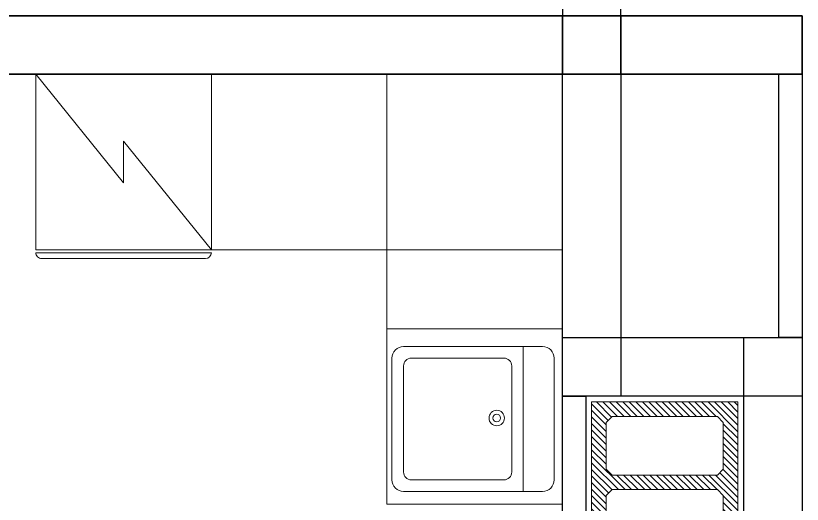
# Model space of a CAD drawing. Header units: millimetres. Extents: x 0 to 145404, y 0 to 194550.
# Drawn here: x 79237 to 81925, y 95376 to 97046 of the extents above; entities that cross this region are included whole.
import ezdxf

# ---------------------------------------------------------------- set-up
doc = ezdxf.new("R2010")
doc.units = ezdxf.units.MM
doc.linetypes.add('200_ШТРИХ', pattern=[320, 200, -120])
for name, color, linetype, lineweight in [('АР - Вентблок', 36, 'Continuous', 9), ('АР - Монолит', 56, 'Continuous', 30), ('АР - Обор. - Холодильник', 42, 'Continuous', 9), ('АР - Оборуд', 252, 'Continuous', 0), ('АР - Перегородки 80', 32, 'Continuous', 30)]:
    doc.layers.add(name, color=color, linetype=linetype, lineweight=lineweight)

# ---------------------------------------------------------------- blocks, each defined once
blk = doc.blocks.new('М15 600х600')
for p, q in [((-600, 600), (-600, 0)), ((-600, 600), (0, 600)), ((0, 600), (0, 0)), ((-516.4, 571.8), (-100.6, 571.8)), ((-556, 57), (-556, 532.2)), ((-61, 532.2), (-61, 57)), ((-556, 466.2), (-61, 466.2)), ((-490, 426.6), (-127, 426.6)), ((-516.4, 83.4), (-516.4, 400.2)), ((-100.6, 83.4), (-100.6, 400.2)), ((-61, 400.2), (-61, 83.4)), ((-127, 57), (-490, 57)), ((-600, 0), (0, 0)), ((-100.6, 17.4), (-516.4, 17.4))]:
    blk.add_line(p, q)
for centre, major_axis, start_param, end_param in [((-516.4, 532.2), (-28, 28), -0.785398, 0.785398), ((-100.6, 532.2), (28, 28), 5.497787, 7.068583), ((-490, 400.2), (-18.7, 18.7), -0.785398, 0.785398), ((-305.2, 375.6), (18.7, 18.7), 5.497787, 11.780972), ((-127, 400.2), (18.7, 18.7), 5.497787, 7.068583), ((-305.2, 375.6), (9.33, 9.33), 5.497787, 11.780972), ((-490, 83.4), (18.7, 18.7), 2.356194, 3.926991), ((-127, 83.4), (-18.7, 18.7), 2.356194, 3.926991), ((-516.4, 57), (28, 28), 2.356194, 3.926991), ((-100.6, 57), (-28, 28), 2.356194, 3.926991)]:
    blk.add_ellipse(centre, major_axis=major_axis, ratio=1, start_param=start_param, end_param=end_param)
blk = doc.blocks.new('холодильник')
at = {"layer": 'АР - Обор. - Холодильник'}
for p, q in [((0, 300), (0, -300)), ((600, 300), (0, 300)), ((600, -300), (600, 300)), ((610, 300), (610, -300)), ((610, 300), (610, 300)), ((630, -280), (630, 280)), ((0, -300), (600, -300)), ((610, -300), (610, -300))]:
    blk.add_line(p, q, dxfattribs=at)
blk.add_lwpolyline([(600, 300), (229.3, 0), (370.7, 0), (0, -300)], dxfattribs=at)
for centre, start, end in [((610, 280), 0, 90), ((610, -280), 270, 0)]:
    blk.add_arc(centre, 20, start, end, dxfattribs=at)
blk = doc.blocks.new('Вентблок 930 х 500')
at = {"layer": 'АР - Вентблок', "lineweight": 5}
h = blk.add_hatch(dxfattribs=at)
h.set_pattern_fill('ANSI31', color=256, scale=5)
h.set_pattern_definition([(45, (-3927587.913, -709139.574), (-11.22532015, 11.22532015), [])])
h.paths.add_polyline_path([(-20, 950), (-520, 950), (-520, 20), (-20, 20)])
h.paths.add_polyline_path([(-450, 700), (-470, 720), (-470, 880), (-450, 900), (-90, 900), (-70, 880), (-70, 720), (-90, 700)], flags=16)
h.paths.add_polyline_path([(-90, 650), (-70, 630), (-70, 90), (-90, 70), (-450, 70), (-470, 90), (-470, 630), (-450, 650)], flags=16)
at = {"layer": 'АР - Вентблок', "linetype": '200_ШТРИХ', "lineweight": 5, "ltscale": 0.1}
blk.add_lwpolyline([(-540, 0), (-540, 970), (0, 970), (0, 0)], close=True, dxfattribs=at)
at = {"layer": 'АР - Вентблок', "linetype": 'ByBlock'}
for points in [[(-520, 20), (-520, 950), (-20, 950), (-20, 20)], [(-470, 720), (-470, 880), (-450, 900), (-90, 900), (-70, 880), (-70, 720), (-90, 700), (-450, 700)], [(-470, 90), (-470, 630), (-450, 650), (-90, 650), (-70, 630), (-70, 90), (-90, 70), (-450, 70)]]:
    blk.add_lwpolyline(points, close=True, dxfattribs=at)
blk = doc.blocks.new('Квартира 1К 6300 тип 36')
at = {"layer": 'АР - Монолит'}
for points in [[(0, 6500), (0, 6300), (5650, 6300), (5650, 6500)], [(620, 6500), (620, 5200), (820, 5200), (820, 6500)], [(0, 5400), (0, 3280), (200, 3280), (200, 5400)], [(0, 5400), (0, 5200), (820, 5200), (820, 5400)]]:
    blk.add_lwpolyline(points, close=True, dxfattribs=at)
at = {"layer": 'АР - Оборуд'}
for points in [[(820, 6300), (820, 5700), (1420, 5700), (1420, 6300)], [(1420, 6300), (1420, 5700), (2020, 5700), (2020, 6300)], [(820, 5700), (820, 5430), (1420, 5430), (1420, 5700)]]:
    blk.add_lwpolyline(points, close=True, dxfattribs=at)
at = {"layer": 'АР - Перегородки 80'}
for points in [[(80, 6300), (0, 6300), (0, 5400), (80, 5400)], [(820, 5200), (740, 5200), (740, 3950), (820, 3950)]]:
    blk.add_lwpolyline(points, close=True, dxfattribs=at)
blk.add_blockref('Вентблок 930 х 500', (740, 4230))
at = {"layer": 'АР - Оборуд', "extrusion": (0, 0, -1), "zscale": -1, "rotation": 270}
blk.add_blockref('холодильник', (-2320, 6300), dxfattribs=at)
at = {"layer": 'АР - Оборуд', "rotation": 90.00000000000001}
blk.add_blockref('М15 600х600', (1420, 5430), dxfattribs=at)
blk = doc.blocks.new('Квартира 1К 6300 тип 36-1')
at = {"layer": 'АР - Монолит'}
for points in [[(620, 0), (620, 1300), (820, 1300), (820, 0)], [(0, 0), (0, 200), (5650, 200), (5650, 0)]]:
    blk.add_lwpolyline(points, close=True, dxfattribs=at)
blk = doc.blocks.new('V_Section_3')
for name, p in [('Квартира 1К 6300 тип 36-1', (8950, -6500)), ('Квартира 1К 6300 тип 36', (8950, -12800))]:
    blk.add_blockref(name, p)

msp = doc.modelspace()

# ---------------------------------------------------------------- block references
at = {"xscale": -1}
msp.add_blockref('V_Section_3', (90875.5, 103346.1, 0), dxfattribs=at)

doc.saveas('drawing.dxf')
